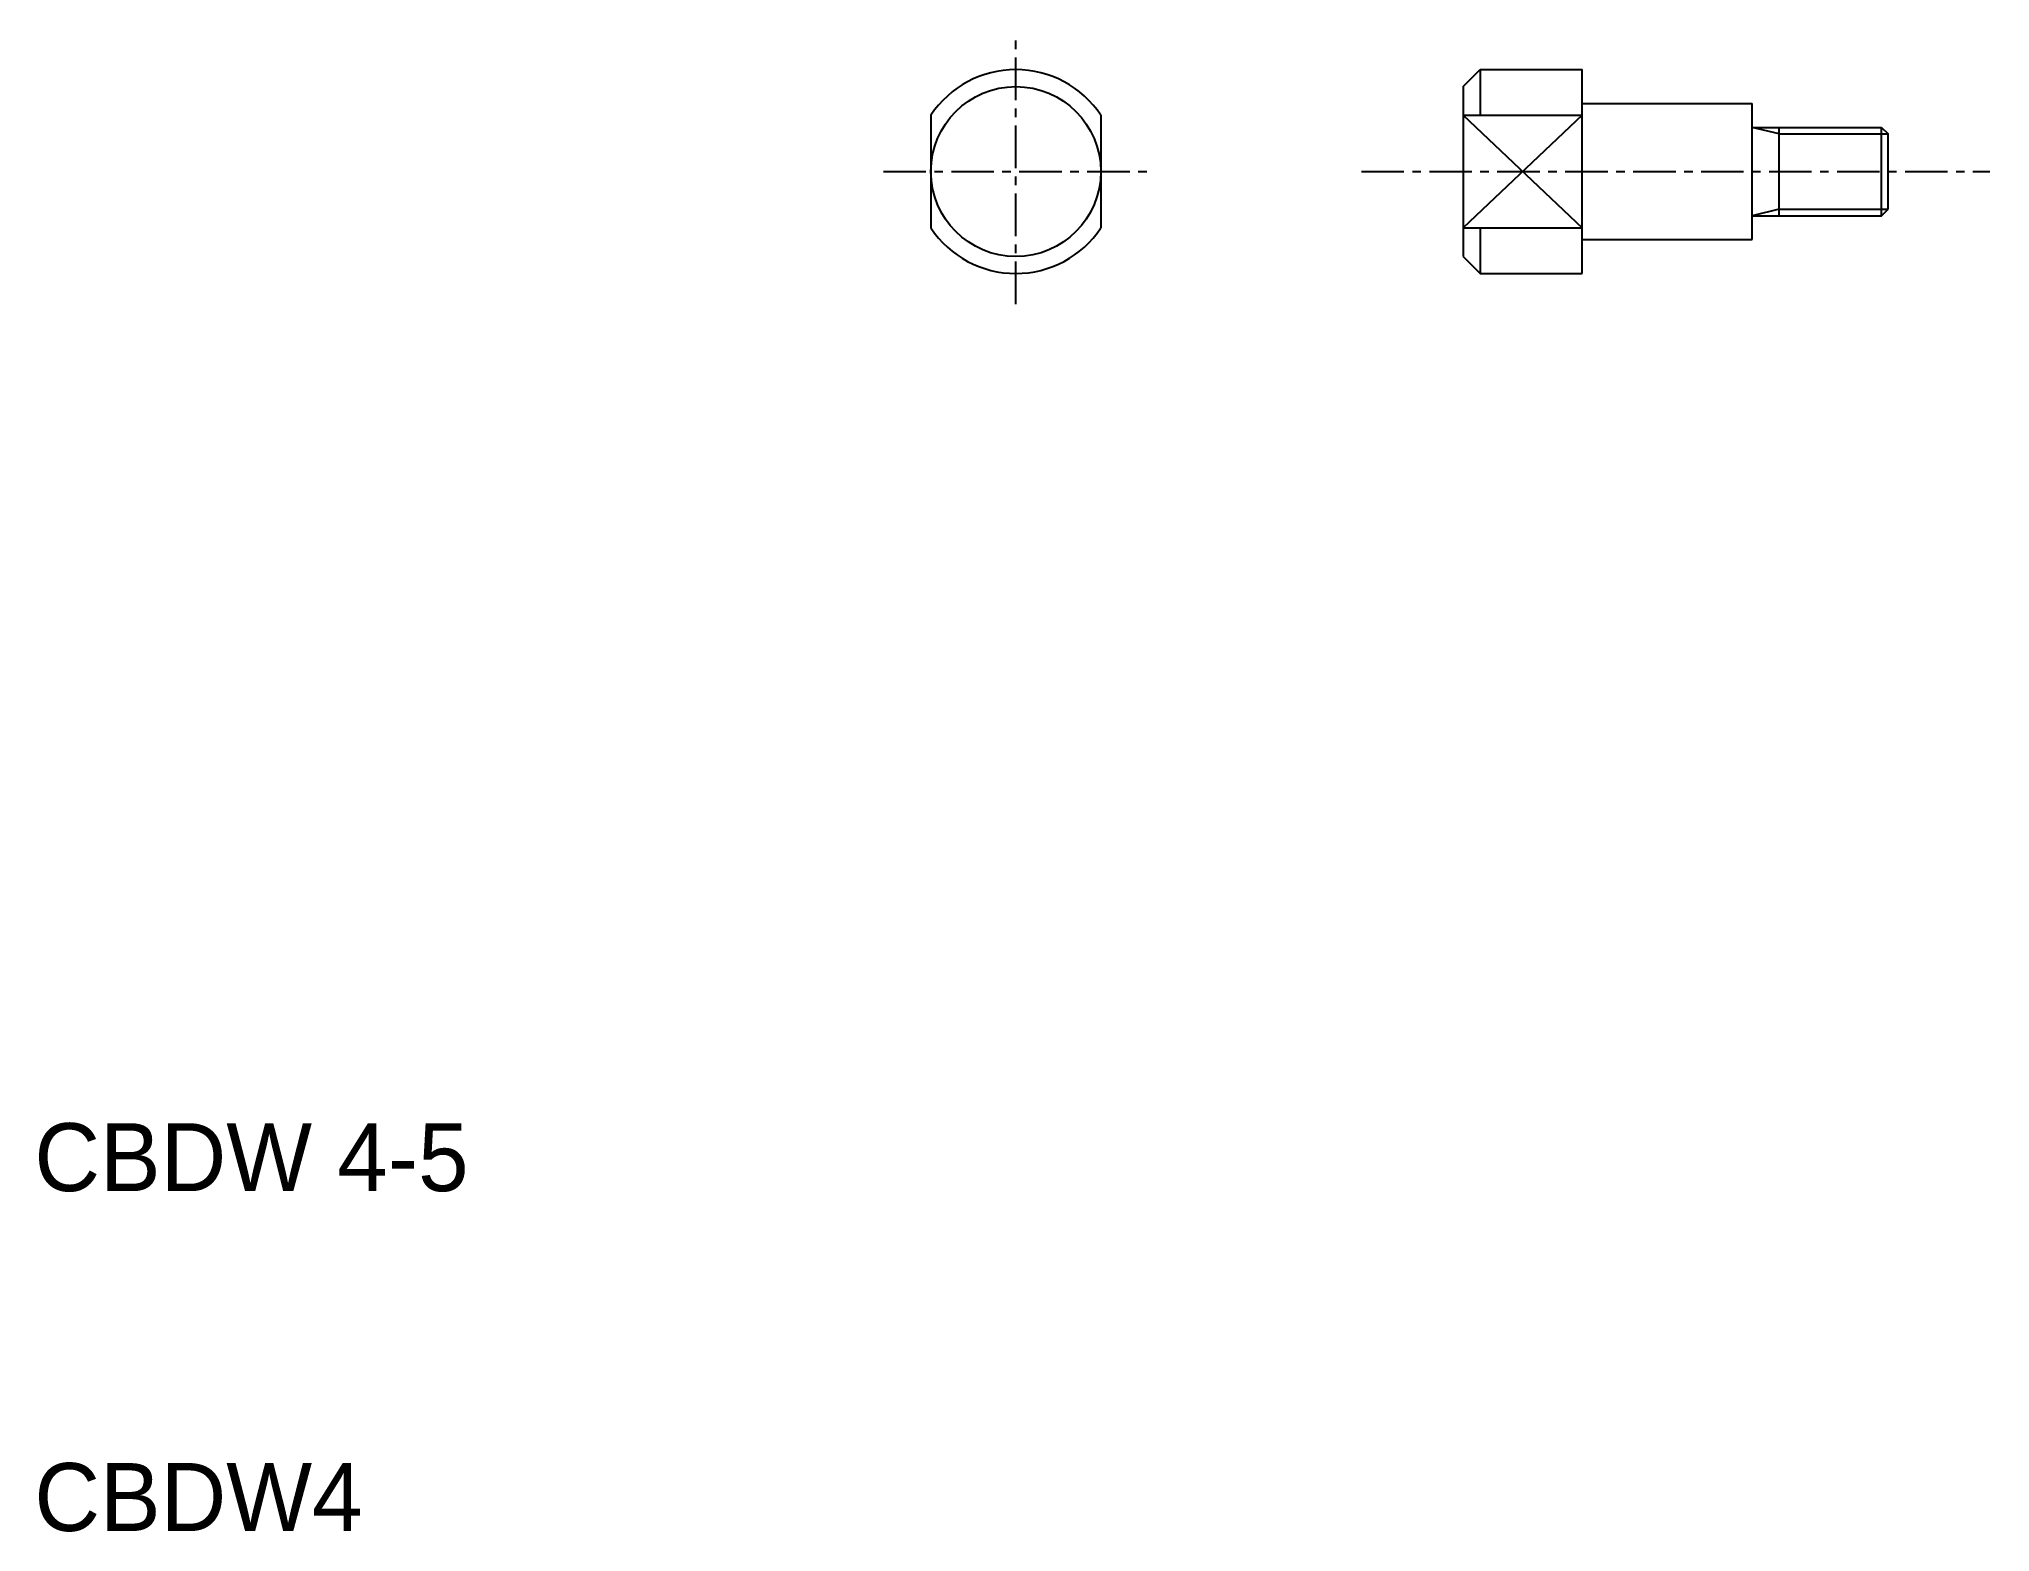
# Model space of a CAD drawing. Extents: x 7 to 64.4, y 8.1 to 52.
import ezdxf

# ---------------------------------------------------------------- set-up
doc = ezdxf.new("R2010")
doc.units = 0
doc.linetypes.add('CENTER', pattern=[2, 1.25, -0.25, 0.25, -0.25])
doc.layers.get('0').update_dxf_attribs({"linetype": 'CONTINUOUS'})
doc.layers.add('CENTER', color=1, linetype='CENTER')

msp = doc.modelspace()

# ---------------------------------------------------------------- linework, layer by layer
at = {"color": 7, "linetype": 'CONTINUOUS'}
for p, q in [((48.87, 50.646), (49.37, 51.146)), ((49.37, 51.146), (52.37, 51.146)), ((49.37, 51.146), (49.37, 49.804)), ((52.37, 50.146), (52.37, 51.146)), ((48.87, 50.646), (48.87, 45.646)), ((52.37, 46.146), (52.37, 50.146)), ((52.37, 50.146), (57.37, 50.146)), ((57.37, 46.146), (57.37, 50.146)), ((33.201, 49.804), (33.201, 46.488)), ((38.201, 49.804), (38.201, 46.488)), ((48.87, 49.804), (52.37, 49.804)), ((57.37, 49.446), (61.175, 49.446)), ((58.17, 46.846), (58.17, 49.446)), ((61.175, 46.846), (61.175, 49.446)), ((61.175, 49.446), (61.37, 49.251)), ((61.37, 47.041), (61.37, 49.251)), ((57.37, 46.846), (61.175, 46.846)), ((61.175, 46.846), (61.37, 47.041)), ((48.87, 46.488), (52.37, 46.488)), ((49.37, 46.488), (49.37, 45.146)), ((52.37, 46.146), (57.37, 46.146)), ((52.37, 45.146), (52.37, 46.146)), ((48.87, 45.646), (49.37, 45.146)), ((49.37, 45.146), (52.37, 45.146))]:
    msp.add_line(p, q, dxfattribs=at)
at = {"color": 3, "linetype": 'CONTINUOUS'}
for p, q in [((48.87, 49.804), (52.37, 46.488)), ((52.37, 49.804), (48.87, 46.488)), ((58.17, 49.251), (57.37, 49.446)), ((58.17, 49.251), (61.37, 49.251)), ((58.17, 47.041), (57.37, 46.846)), ((58.17, 47.041), (61.37, 47.041))]:
    msp.add_line(p, q, dxfattribs=at)
at = {"color": 7, "linetype": 'CONTINUOUS'}
msp.add_circle((35.701, 48.146), 2.5, dxfattribs=at)
for start, end in [(33.55731, 146.44269), (213.55731, 326.44269)]:
    msp.add_arc((35.701, 48.146), 3, start, end, dxfattribs=at)
at = {"layer": 'CENTER', "color": 1, "linetype": 'CENTER'}
for p, q in [((35.701, 44.247), (35.701, 52.045)), ((31.802, 48.146), (39.6, 48.146)), ((45.87, 48.146), (64.37, 48.146))]:
    msp.add_line(p, q, dxfattribs=at)

# ---------------------------------------------------------------- texts
at = {"color": 7, "linetype": 'CONTINUOUS'}
for s, p in [('CBDW 4-5', (6.816, 18.146)), ('CBDW4', (6.816, 8.146))]:
    msp.add_text(s, height=2, dxfattribs=at).set_placement(p)

doc.saveas('drawing.dxf')
